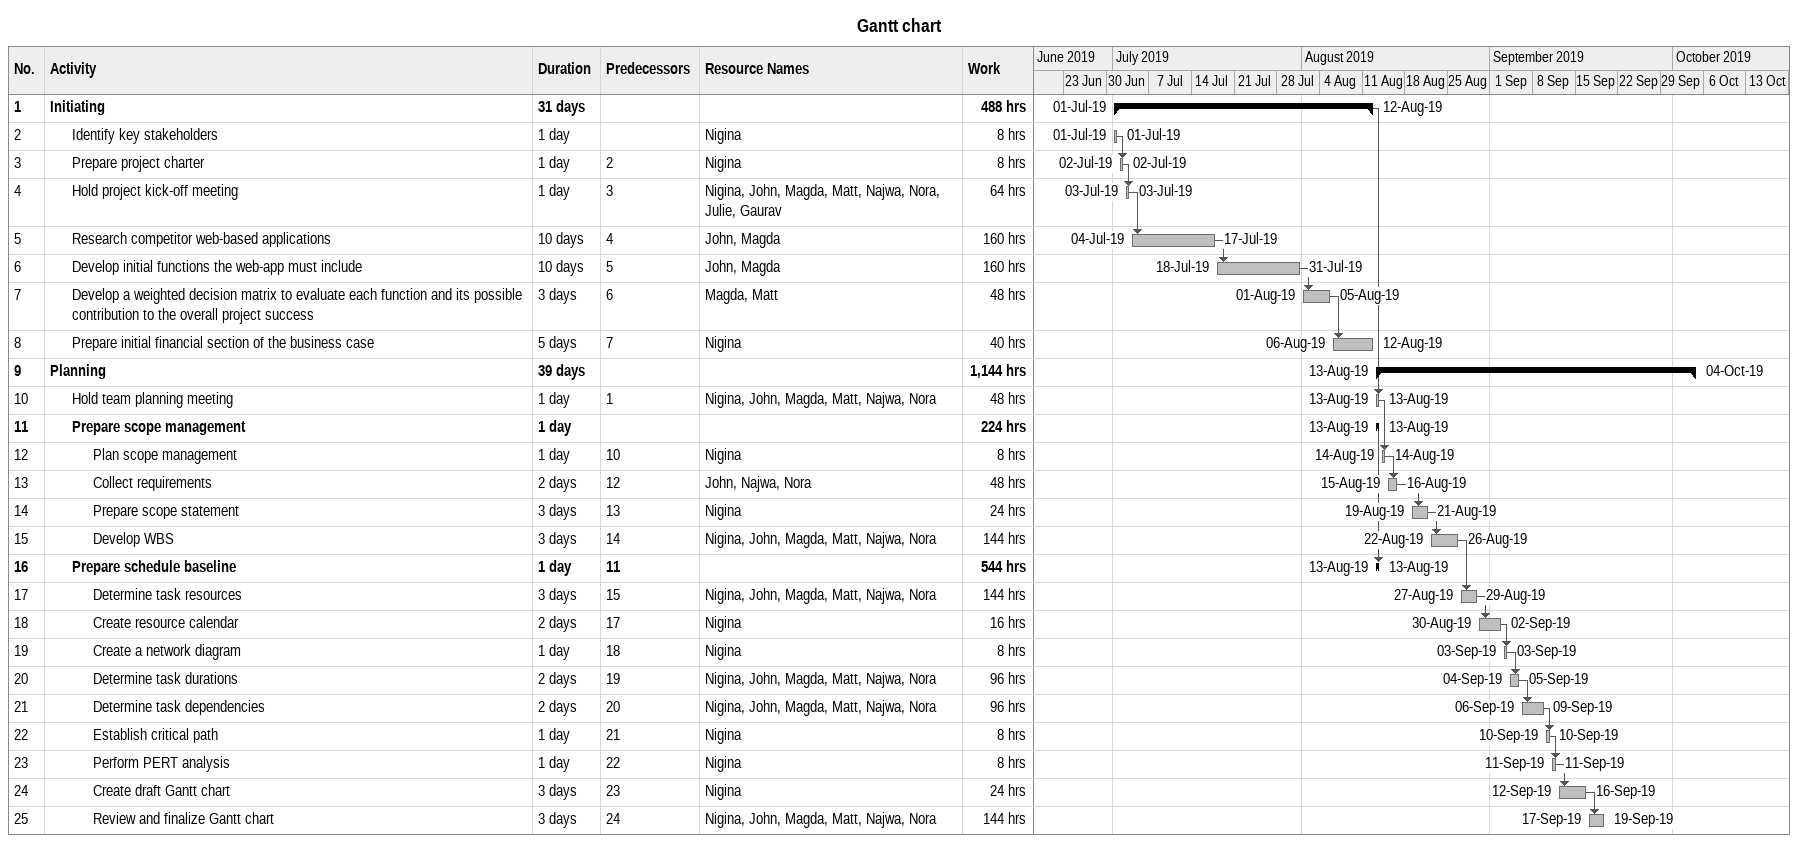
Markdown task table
Gantt chart

| ID | Level | Task | Duration | Start | Finish | Predecessors | Resources | Work (h) |
|---|---|---|---|---|---|---|---|---|
| 1 | 1 | **Initiating** | 31d | 2019-07-01 | 2019-08-12 |  |  | 488 |
| 2 | 2 | Identify key stakeholders | 1d | 2019-07-01 | 2019-07-01 |  | Nigina | 8 |
| 3 | 2 | Prepare project charter | 1d | 2019-07-02 | 2019-07-02 | 2 | Nigina | 8 |
| 4 | 2 | Hold project kick-off meeting | 1d | 2019-07-03 | 2019-07-03 | 3 | Nigina, John, Magda, Matt, Najwa, Nora, Julie, Gaurav | 64 |
| 5 | 2 | Research competitor web-based applications | 10d | 2019-07-04 | 2019-07-17 | 4 | John, Magda | 160 |
| 6 | 2 | Develop initial functions the web-app must include | 10d | 2019-07-18 | 2019-07-31 | 5 | John, Magda | 160 |
| 7 | 2 | Develop a weighted decision matrix to evaluate each function and its possible contribution to the overall project success | 3d | 2019-08-01 | 2019-08-05 | 6 | Magda, Matt | 48 |
| 8 | 2 | Prepare initial financial section of the business case | 5d | 2019-08-06 | 2019-08-12 | 7 | Nigina | 40 |
| 9 | 1 | **Planning** | 39d | 2019-08-13 | 2019-10-04 |  |  | 1144 |
| 10 | 2 | Hold team planning meeting | 1d | 2019-08-13 | 2019-08-13 | 1 | Nigina, John, Magda, Matt, Najwa, Nora | 48 |
| 11 | 2 | **Prepare scope management** | 1d | 2019-08-13 | 2019-08-13 |  |  | 224 |
| 12 | 3 | Plan scope management | 1d | 2019-08-14 | 2019-08-14 | 10 | Nigina | 8 |
| 13 | 3 | Collect requirements | 2d | 2019-08-15 | 2019-08-16 | 12 | John, Najwa, Nora | 48 |
| 14 | 3 | Prepare scope statement | 3d | 2019-08-19 | 2019-08-21 | 13 | Nigina | 24 |
| 15 | 3 | Develop WBS | 3d | 2019-08-22 | 2019-08-26 | 14 | Nigina, John, Magda, Matt, Najwa, Nora | 144 |
| 16 | 2 | **Prepare schedule baseline** | 1d | 2019-08-13 | 2019-08-13 | 11 |  | 544 |
| 17 | 3 | Determine task resources | 3d | 2019-08-27 | 2019-08-29 | 15 | Nigina, John, Magda, Matt, Najwa, Nora | 144 |
| 18 | 3 | Create resource calendar | 2d | 2019-08-30 | 2019-09-02 | 17 | Nigina | 16 |
| 19 | 3 | Create a network diagram | 1d | 2019-09-03 | 2019-09-03 | 18 | Nigina | 8 |
| 20 | 3 | Determine task durations | 2d | 2019-09-04 | 2019-09-05 | 19 | Nigina, John, Magda, Matt, Najwa, Nora | 96 |
| 21 | 3 | Determine task dependencies | 2d | 2019-09-06 | 2019-09-09 | 20 | Nigina, John, Magda, Matt, Najwa, Nora | 96 |
| 22 | 3 | Establish critical path | 1d | 2019-09-10 | 2019-09-10 | 21 | Nigina | 8 |
| 23 | 3 | Perform PERT analysis | 1d | 2019-09-11 | 2019-09-11 | 22 | Nigina | 8 |
| 24 | 3 | Create draft Gantt chart | 3d | 2019-09-12 | 2019-09-16 | 23 | Nigina | 24 |
| 25 | 3 | Review and finalize Gantt chart | 3d | 2019-09-17 | 2019-09-19 | 24 | Nigina, John, Magda, Matt, Najwa, Nora | 144 |
